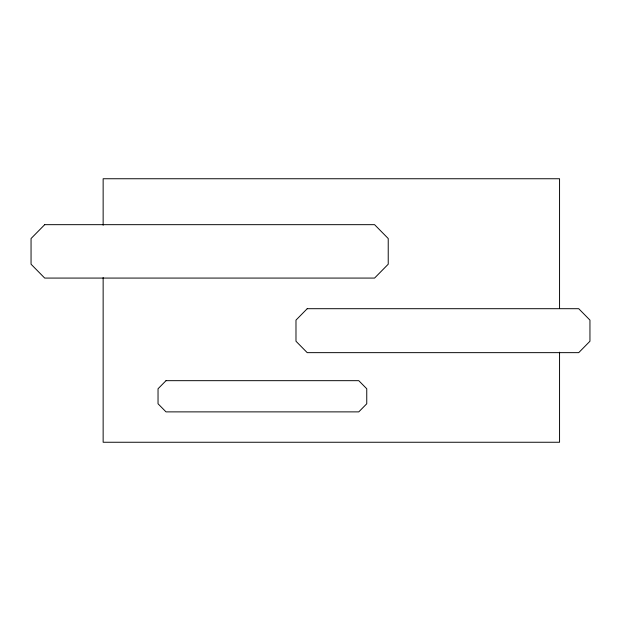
<?xml version="1.0" encoding="UTF-8"?>
<svg xmlns="http://www.w3.org/2000/svg" width="621" height="621" viewBox="0 0 621 621"><rect width="100%" height="100%" fill="white"/><g stroke="black" fill="none" stroke-linecap="round" stroke-linejoin="round"><path stroke-width="0.93" d="M559.56 308.559L559.56 178.747L103.14 178.747L103.14 225.244M559.56 352.161L559.56 442.253L103.14 442.253L103.14 277.564M44.704 224.67L31.05 238.534L31.05 264.212L44.704 278.076L374.572 278.076L388.226 264.212L388.226 238.534L374.572 224.67L44.704 224.67M166.017 380.673L158.037 388.769L158.037 403.774L166.017 411.878L358.775 411.878L366.755 403.774L366.755 388.769L358.775 380.673L166.017 380.673M307.224 308.699L295.984 320.11L295.984 341.24L307.224 352.65L578.718 352.65L589.95 341.24L589.95 320.11L578.718 308.699L307.224 308.699"/></g></svg>
